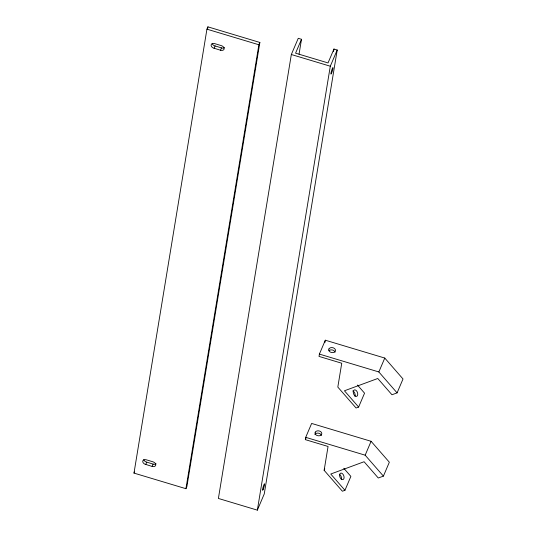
<?xml version="1.0" encoding="UTF-8"?>
<svg xmlns="http://www.w3.org/2000/svg" width="537" height="537" viewBox="0 0 537 537"><rect width="100%" height="100%" fill="white"/><g stroke="black" fill="none" stroke-linecap="round" stroke-linejoin="round"><path stroke-width="0.81" d="M133.988 473.097L206.933 29.166L207.92 26.85L259.861 42.45L186.916 486.381L185.93 488.697L133.988 473.097L134.478 471.936M207.644 28.501L207.92 26.85M185.93 488.697L258.874 44.766L259.861 42.45M291.336 54.519L218.391 498.45L257.351 510.15L264.258 493.939L337.209 50.008L333.96 49.035L328.033 62.93L295.572 53.176L301.499 39.282L298.25 38.308L291.336 54.519L330.295 66.219L257.351 510.15M299.049 54.163L301.499 39.282M333.551 51.512L333.96 49.035M305.338 439.642L305.714 437.333L311.641 423.438L371.094 441.3L389.338 462.216L383.411 476.111L378.283 478.004L364.093 461.733L330.758 474.023L344.949 490.294L342.384 491.234L324.14 470.318L328.06 446.469L305.338 439.642L305.962 438.185M358.629 407.053L344.439 390.782L377.773 378.491L391.963 394.762L397.091 392.876L403.012 378.981L384.774 358.058L325.321 340.203L319.394 354.098L319.012 356.407L341.74 363.234L337.82 387.083L356.065 407.999L358.629 407.053L364.549 393.165L357.461 385.029M324.939 342.512L325.321 340.203M214.115 48.303L215.102 45.987M220.506 50.223A3.417 2.309 23.1 0 0 224.13 48.887A3.417 2.309 23.1 0 0 221.264 45.605L214.666 43.625A3.417 2.309 23.1 0 0 211.316 44.484L211.135 45.061A3.417 2.309 23.1 0 0 213.283 47.994L220.506 50.223L221.492 47.907A3.417 2.309 23.1 0 0 224.493 47.598M145.728 464.492L146.715 462.176M152.119 466.411A3.417 2.309 23.1 0 0 155.743 465.076A3.417 2.309 23.1 0 0 152.877 461.786L146.279 459.806A3.417 2.309 23.1 0 0 142.929 460.672L142.748 461.249A3.417 2.309 23.1 0 0 144.896 464.176L152.119 466.411L153.105 464.096A3.417 2.309 23.1 0 0 156.106 463.787M330.295 66.219L337.209 50.008M324.14 470.318L324.764 468.855M397.091 392.876L378.847 371.953L384.774 358.058M344.949 490.294L350.876 476.4L343.781 468.264M383.411 476.111L365.167 455.188L371.094 441.3M206.933 29.166L258.874 44.766M221.492 47.907L214.27 45.679A3.417 2.309 23.1 0 1 212.162 43.383M319.394 354.098L378.847 371.953M305.714 437.333L365.167 455.188M153.105 464.096L145.883 461.86A3.417 2.309 23.1 0 1 143.775 459.571M352.789 390.916A3.417 2.047 69.8 0 1 354.97 396.407M328.953 350.721A3.417 2.484 9.3 0 1 332.484 350.01A3.417 2.484 9.3 0 1 335.061 352.232M339.693 474.48A3.417 2.047 69.8 0 1 341.29 479.642M314.863 434.507A3.417 2.484 9.3 0 1 318.367 433.164A3.417 2.484 9.3 0 1 321.388 435.467M328.919 348.956L328.718 349.574A3.417 2.484 9.3 0 0 333.229 352.52A3.417 2.484 9.3 0 0 334.517 348.506A3.417 2.484 9.3 0 0 328.919 348.956M315.239 432.191L315.038 432.815A3.417 2.484 9.3 0 0 319.549 435.755A3.417 2.484 9.3 0 0 320.837 431.748A3.417 2.484 9.3 0 0 315.239 432.191M353.292 391.486A3.417 2.047 69.8 0 0 356.246 396.413A3.417 2.047 69.8 0 0 356.984 391.5A3.417 2.047 69.8 0 0 353.292 391.486M339.619 474.728A3.417 2.047 69.8 0 0 342.566 479.655A3.417 2.047 69.8 0 0 343.311 474.735A3.417 2.047 69.8 0 0 339.619 474.728M331.584 73.139A3.417 0.409 -73.3 0 0 333.007 67.669A3.417 0.409 -73.3 0 0 331.302 71.676A3.417 0.409 -73.3 0 0 331.584 73.139M263.197 489.328A3.417 0.409 -73.3 0 0 264.62 483.85A3.417 0.409 -73.3 0 0 262.915 487.864A3.417 0.409 -73.3 0 0 263.197 489.328"/></g></svg>
